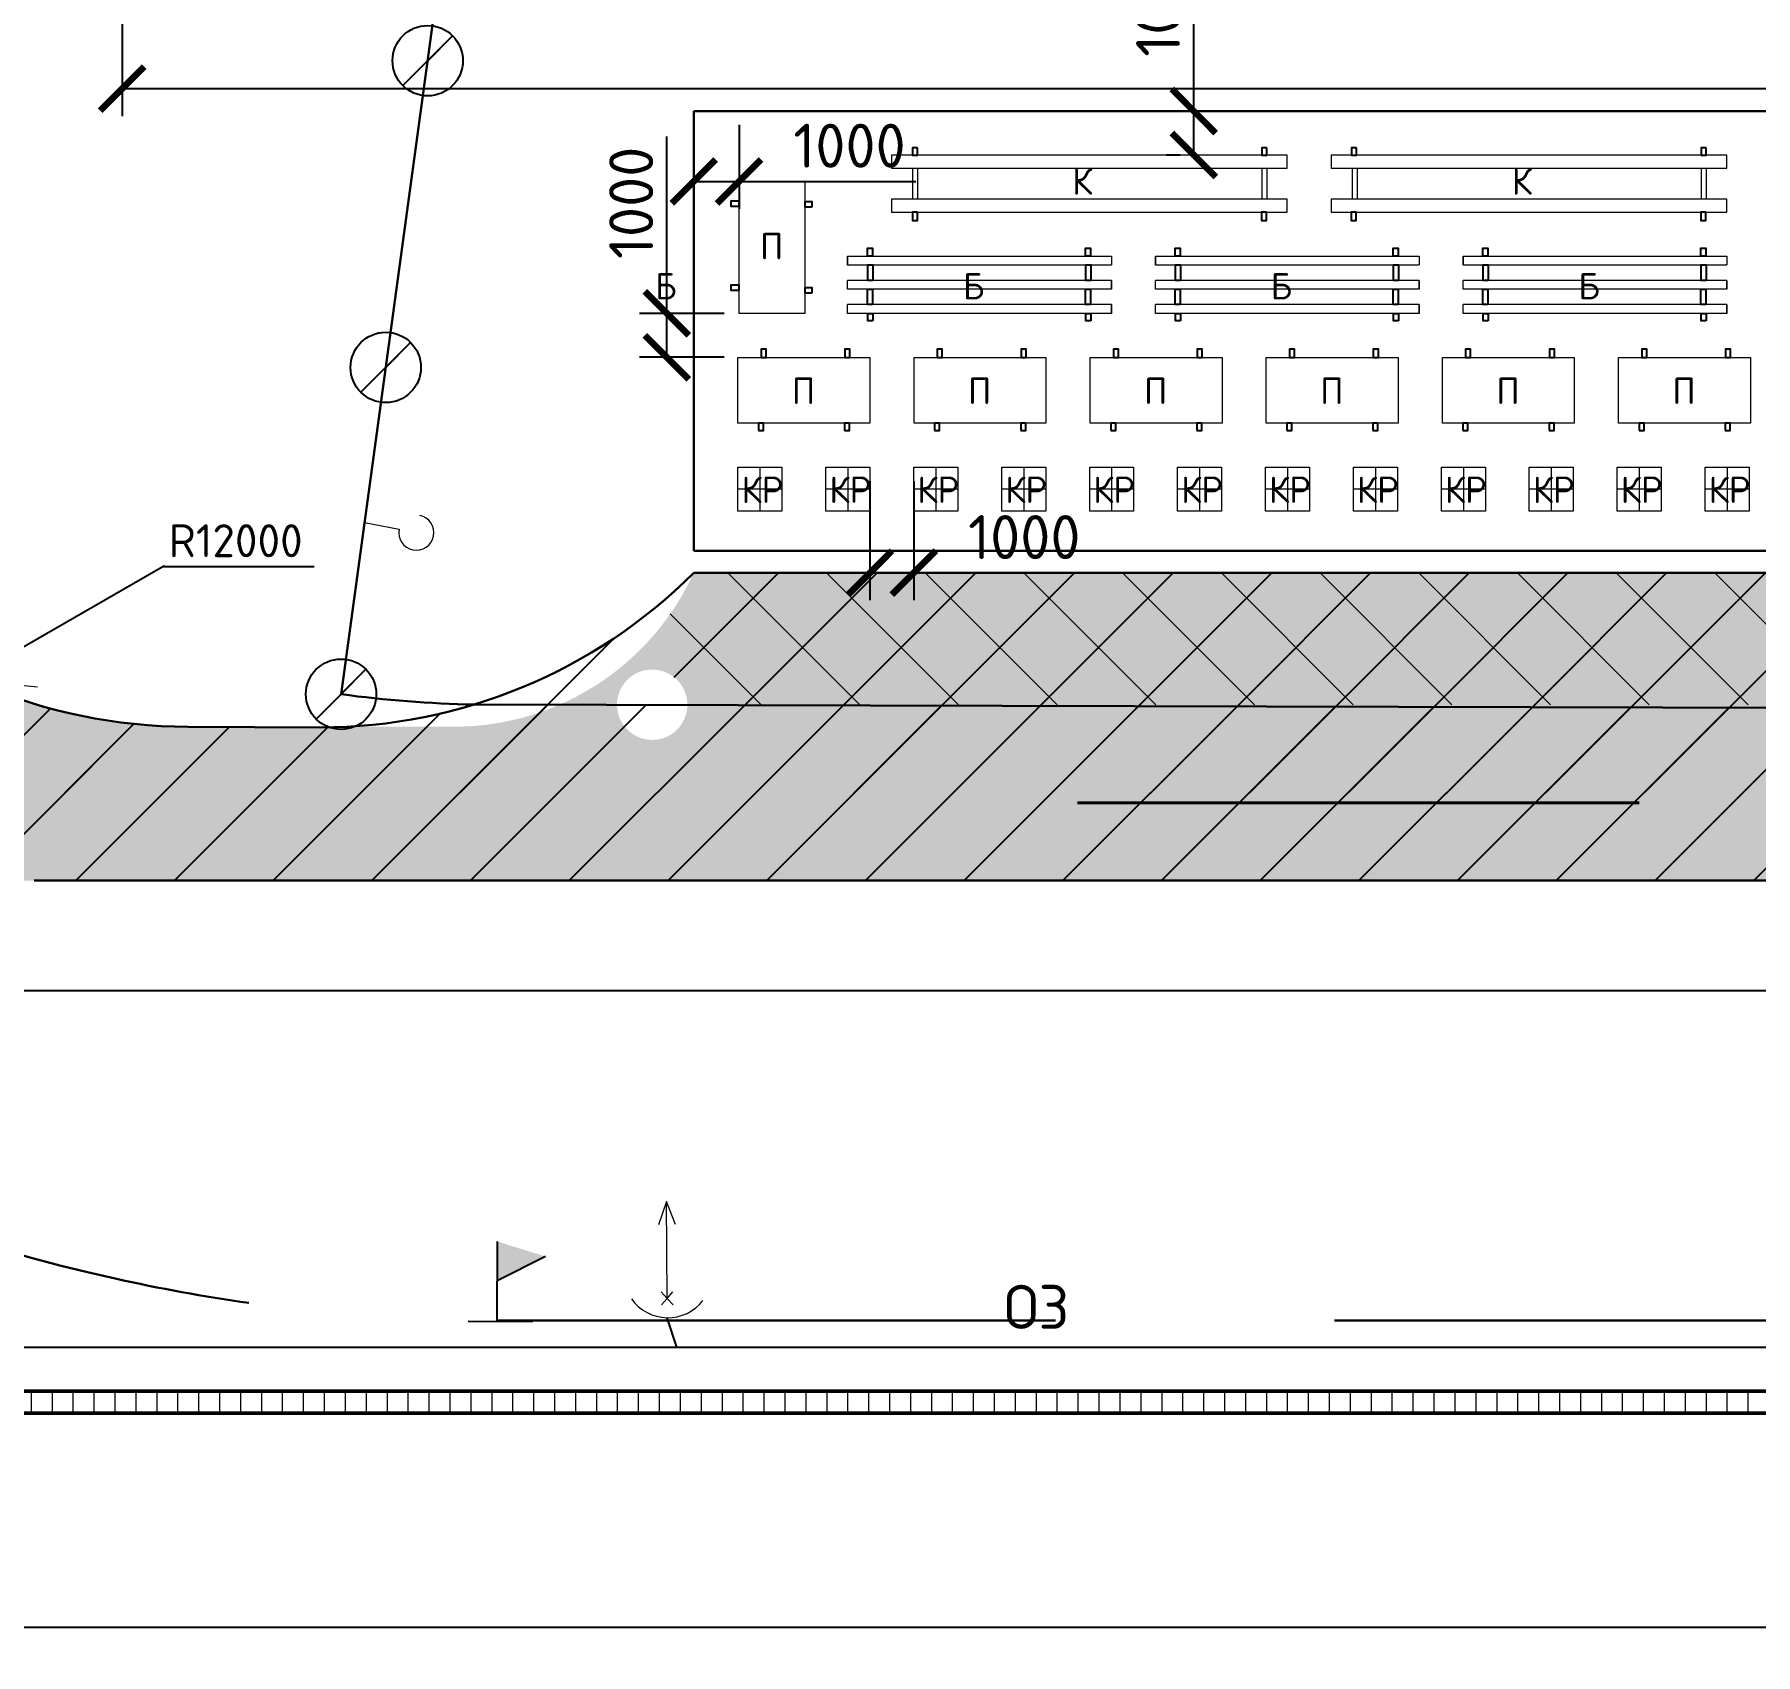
# Model space of a CAD drawing. Header units: millimetres. Extents: x -782 to 10910, y 3841 to 9763.
# Drawn here: x 2153.5 to 2231.8, y 8282.2 to 8355.9 of the extents above; entities that cross this region are included whole.
import ezdxf

# ---------------------------------------------------------------- set-up
doc = ezdxf.new("R2010")
doc.units = ezdxf.units.MM
doc.linetypes.add('штриховая2', pattern=[9.525, 6.35, -3.175])
for name, color, linetype, lineweight in [('!ОНенес!', 6, 'Continuous', 40), ('красный', 1, 'Continuous', 30), ('Тонкая 0.3', 140, 'Continuous', 25)]:
    doc.layers.add(name, color=color, linetype=linetype, lineweight=lineweight)
doc.layers.add('1', color=7, linetype='Continuous')
doc.styles.add('2.5', font='isocpeur.ttf', dxfattribs={"height": 2})
doc.styles.add('Isocpeur', font='isocpeur.ttf')
doc.dimstyles.new('М500 стройгенп', dxfattribs={"dimtxt": 2, "dimasz": 2, "dimexe": 1.25, "dimexo": 0.625, "dimtad": 1, "dimlfac": 500, "dimtxsty": '2.5', "dimblk": 'ARCHTICK', "dimcen": 2.5, "dimadec": 0, "dimazin": 0, "dimtfac": 1, "dimtmove": 0, "dimatfit": 3, "dimfxl": 1, "dimarcsym": 0})
pattern_1 = [(50, (2763.4176, 3860.6352), (4.5546167, -0.398477), [0.47625, -5.23875]), (355, (2763.4176, 3860.635), (-0.8810855, 4.776421), [0.381, -4.1910146]), (100.45144, (2763.797, 3860.602), (3.673531, 4.377944), [0.40475, -4.452256]), (46.1842, (2763.4176, 3861.905), (6.776976, -1.051058), [0.714375, -7.858125]), (96.63556, (2763.982, 3861.8176), (5.935103, 6.185653), [0.607126, -6.67839]), (351.18415, (2763.4176, 3861.905), (5.935103, 6.185653), [0.571499, -6.286493]), (21, (2764.0526, 3861.5877), (3.7903598, -2.55663), [0.47625, -5.23875]), (326, (2764.0526, 3861.5877), (1.5450507, 4.604699), [0.381, -4.191]), (71.45144, (2764.3684, 3861.3747), (5.3354105, 2.0480692), [0.40475, -4.4522484]), (37.5, (2763.4176, 3860.6352), (0.0772151, 2.11387597), [0, -4.1402, 0, -4.2545, 0, -4.206875]), (7.5, (2763.4176, 3860.6352), (1.6704916, 2.5045144), [0, -2.4257, 0, -4.04495, 0, -1.603375]), (327.5, (2762.0015, 3860.6352), (3.3897649, -0.1432186), [0, -1.5875, 0, -4.953, 0, -6.57225]), (317.5, (2761.3665, 3860.6352), (3.7032295, 0.6356623), [0, -2.06375, 0, -3.2893, 0, -4.66725])]
pattern_2 = [(45, (2763.4176, 3860.6352), (-2.245064, 2.245064), [])]

# ---------------------------------------------------------------- blocks, each defined once
blk = doc.blocks.new('_ArchTick')
at = {"color": 0, "linetype": 'ByBlock', "const_width": 0.15}
blk.add_lwpolyline([(-0.5, -0.5), (0.5, 0.5)], dxfattribs=at)
blk = doc.blocks.new('*D799')
at = {"color": 0, "lineweight": -2, "transparency": 16777216}
for p, q in [((2183.471, 8351.818), (2183.471, 8347.993)), ((2185.532, 8351.818), (2185.532, 8347.993)), ((2183.471, 8349.243), (2185.532, 8349.243)), ((2185.532, 8349.243), (2193.582, 8349.243))]:
    blk.add_line(p, q, dxfattribs=at)
at = {"layer": 'Defpoints', "color": 0, "lineweight": -3, "transparency": 16777216}
for p in [(2183.471, 8352.443), (2185.532, 8352.443), (2185.532, 8349.243)]:
    blk.add_point(p, dxfattribs=at)
at = {"color": 0, "lineweight": -2, "transparency": 16777216, "xscale": 2, "yscale": 2, "zscale": 2, "rotation": 180}
blk.add_blockref('_ArchTick', (2183.471, 8349.243), dxfattribs=at)
at = {"color": 0, "lineweight": -2, "transparency": 16777216, "xscale": 2, "yscale": 2, "zscale": 2}
blk.add_blockref('_ArchTick', (2185.532, 8349.243), dxfattribs=at)
at = {"color": 0, "lineweight": 20, "transparency": 16777216, "insert": (2190.557, 8350.868), "char_height": 2, "attachment_point": 5, "style": '2.5'}
blk.add_mtext('1000', dxfattribs=at)
blk = doc.blocks.new('*D800')
at = {"color": 0, "lineweight": -2, "transparency": 16777216}
for p, q in [((2182.25, 8343.243), (2182.25, 8351.293)), ((2184.859, 8343.243), (2181, 8343.243)), ((2182.25, 8341.243), (2182.25, 8343.243)), ((2184.859, 8341.243), (2181, 8341.243))]:
    blk.add_line(p, q, dxfattribs=at)
at = {"layer": 'Defpoints', "color": 0, "lineweight": -3, "transparency": 16777216}
for p in [(2182.25, 8343.243), (2185.484, 8343.243), (2185.484, 8341.243)]:
    blk.add_point(p, dxfattribs=at)
at = {"color": 0, "lineweight": -2, "transparency": 16777216, "xscale": 2, "yscale": 2, "zscale": 2}
for p, rotation in [((2182.25, 8343.243), 90), ((2182.25, 8341.243), 270)]:
    blk.add_blockref('_ArchTick', p, dxfattribs=dict(at, rotation=rotation))
at = {"color": 0, "lineweight": 20, "transparency": 16777216, "insert": (2180.625, 8348.268), "char_height": 2, "attachment_point": 5, "rotation": 90, "style": '2.5'}
blk.add_mtext('1000', dxfattribs=at)
blk = doc.blocks.new('*D801')
at = {"color": 0, "lineweight": -2, "transparency": 16777216}
for p, q in [((2191.484, 8335.618), (2191.484, 8330.193)), ((2193.484, 8335.618), (2193.484, 8330.193)), ((2191.484, 8331.443), (2193.484, 8331.443)), ((2193.484, 8331.443), (2201.534, 8331.443))]:
    blk.add_line(p, q, dxfattribs=at)
at = {"layer": 'Defpoints', "color": 0, "lineweight": -3, "transparency": 16777216}
for p in [(2191.484, 8336.243), (2193.484, 8336.243), (2193.484, 8331.443)]:
    blk.add_point(p, dxfattribs=at)
at = {"color": 0, "lineweight": -2, "transparency": 16777216, "xscale": 2, "yscale": 2, "zscale": 2, "rotation": 180}
blk.add_blockref('_ArchTick', (2191.484, 8331.443), dxfattribs=at)
at = {"color": 0, "lineweight": -2, "transparency": 16777216, "xscale": 2, "yscale": 2, "zscale": 2}
blk.add_blockref('_ArchTick', (2193.484, 8331.443), dxfattribs=at)
at = {"color": 0, "lineweight": 20, "transparency": 16777216, "insert": (2198.509, 8333.068), "char_height": 2, "attachment_point": 5, "style": '2.5'}
blk.add_mtext('1000', dxfattribs=at)
blk = doc.blocks.new('*D802')
at = {"color": 0, "lineweight": -2, "transparency": 16777216}
for p, q in [((2206.218, 8352.443), (2206.218, 8360.493)), ((2205.593, 8352.443), (2204.968, 8352.443)), ((2206.218, 8350.443), (2206.218, 8352.443)), ((2205.593, 8350.443), (2204.968, 8350.443))]:
    blk.add_line(p, q, dxfattribs=at)
at = {"layer": 'Defpoints', "color": 0, "lineweight": -3, "transparency": 16777216}
for p in [(2206.218, 8352.443), (2206.218, 8352.443), (2206.218, 8350.443)]:
    blk.add_point(p, dxfattribs=at)
at = {"color": 0, "lineweight": -2, "transparency": 16777216, "xscale": 2, "yscale": 2, "zscale": 2}
for p, rotation in [((2206.218, 8352.443), 90), ((2206.218, 8350.443), 270)]:
    blk.add_blockref('_ArchTick', p, dxfattribs=dict(at, rotation=rotation))
at = {"color": 0, "lineweight": 20, "transparency": 16777216, "insert": (2204.593, 8357.468), "char_height": 2, "attachment_point": 5, "rotation": 90, "style": '2.5'}
blk.add_mtext('1000', dxfattribs=at)
blk = doc.blocks.new('*D751')
at = {"color": 0, "lineweight": -2, "transparency": 16777216}
for p, q in [((2118.471, 8292.604), (2118.471, 8282.243)), ((2450.064, 8292.604), (2450.064, 8282.243)), ((2118.471, 8283.493), (2450.064, 8283.493))]:
    blk.add_line(p, q, dxfattribs=at)
at = {"layer": 'Defpoints', "color": 0, "lineweight": -3, "transparency": 16777216}
for p in [(2118.471, 8293.229), (2450.064, 8293.229), (2450.064, 8283.493)]:
    blk.add_point(p, dxfattribs=at)
at = {"color": 0, "lineweight": -2, "transparency": 16777216, "xscale": 2, "yscale": 2, "zscale": 2, "rotation": 180}
blk.add_blockref('_ArchTick', (2118.471, 8283.493), dxfattribs=at)
at = {"color": 0, "lineweight": -2, "transparency": 16777216, "xscale": 2, "yscale": 2, "zscale": 2}
blk.add_blockref('_ArchTick', (2450.064, 8283.493), dxfattribs=at)
at = {"color": 0, "lineweight": 20, "transparency": 16777216, "insert": (2282.075, 8285.118), "char_height": 2, "attachment_point": 5, "style": '2.5'}
blk.add_mtext('165000', dxfattribs=at)
blk = doc.blocks.new('*D757')
at = {"color": 0, "lineweight": -2, "transparency": 16777216}
for p, q in [((2157.471, 8369.318), (2157.471, 8352.208)), ((2391.471, 8369.318), (2391.471, 8352.208)), ((2391.471, 8353.458), (2157.471, 8353.458))]:
    blk.add_line(p, q, dxfattribs=at)
at = {"layer": 'Defpoints', "color": 0, "lineweight": -3, "transparency": 16777216}
for p in [(2157.471, 8369.943), (2391.471, 8369.943), (2157.471, 8353.458)]:
    blk.add_point(p, dxfattribs=at)
at = {"color": 0, "lineweight": -2, "transparency": 16777216, "xscale": 2, "yscale": 2, "zscale": 2, "rotation": 180}
blk.add_blockref('_ArchTick', (2157.471, 8353.458), dxfattribs=at)
at = {"color": 0, "lineweight": -2, "transparency": 16777216, "xscale": 2, "yscale": 2, "zscale": 2}
blk.add_blockref('_ArchTick', (2391.471, 8353.458), dxfattribs=at)
at = {"color": 0, "lineweight": 25, "transparency": 16777216, "insert": (2274.471, 8355.083), "char_height": 2, "attachment_point": 5, "style": '2.5'}
blk.add_mtext('117000', dxfattribs=at)

msp = doc.modelspace()

# ---------------------------------------------------------------- hatches: boundary and pattern name
at = {"layer": '!ОНенес!', "lineweight": 40}
h = msp.add_hatch(color=7, dxfattribs=at)
h.paths.add_polyline_path([(2206.662086, 8319.545765), (2206.662086, 8320.985646), (2200.932614, 8320.985646)])
h.paths.add_polyline_path([(2206.662086, 8320.985646), (2206.662086, 8322.425526), (2200.932614, 8320.985646)])
at = {"lineweight": 20}
h = msp.add_hatch(dxfattribs=at)
h.set_pattern_fill('ANSI31', color=256, scale=0.3, angle=45)
h.set_pattern_definition([(90, (-61.2235, 5234.4324), (-0.9525, 2e-16), [])])
h.paths.add_polyline_path([(2450.064089, 8567.171483), (2449.064089, 8567.171483), (2118.471452, 8567.171483), (2119.471452, 8566.171483), (2449.064089, 8566.171483)])
h.paths.add_polyline_path([(2449.064089, 8294.22853), (2119.471452, 8294.22853), (2118.471452, 8293.22853), (2450.064089, 8293.22853)])
at = {"lineweight": 25}
h = msp.add_hatch(dxfattribs=at)
h.set_pattern_fill('ANSI31', color=256)
h.set_pattern_definition(pattern_2)
h.paths.add_polyline_path([(2395.225894, 8324.442641), (2389.689209, 8324.442641), (2389.689209, 8317.442641), (2394.268934, 8317.442641)])
h.paths.add_polyline_path([(2367.578799, 8327.027965), (2367.89225, 8329.326446, -0.033531004), (2365.471452, 8331.442641), (2183.471452, 8331.442641, -0.033546474), (2181.049474, 8329.325546), (2181.363583, 8327.027894, -0.454591532), (2183.180298, 8325.442641), (2365.762606, 8325.442641, -0.454492205)])
h.paths.add_polyline_path([(2393.668887, 8545.688801), (2392.589411, 8545.7961, -0.097320235), (2384.41866, 8541.449212), (2154.673974, 8541.442676), (2153.578788, 8533.431577, -0.071737884), (2160.355396, 8534.442361), (2166.500889, 8534.472079, -0.164269753), (2181.049474, 8529.559736), (2181.363583, 8531.857389, -0.374956444), (2179.980303, 8533.442641, -1), (2183.180298, 8533.442641), (2365.762606, 8533.442641, -1), (2368.9626, 8533.442641, -0.381458001), (2367.5432, 8531.852869), (2367.861169, 8529.505667, -0.164703998), (2382.442014, 8534.442641), (2395.192371, 8534.442641)])
h.paths.add_polyline_path([(2159.720896, 8535.5702, -1), (2160.040895, 8535.5702, -1)], flags=16)
h.paths.add_polyline_path([(2367.5432, 8531.852869, -0.447745786), (2365.762606, 8533.442641), (2183.180298, 8533.442641, -0.454591532), (2181.363583, 8531.857389), (2181.049474, 8529.559736, -0.033546474), (2183.471452, 8527.442641), (2365.501372, 8527.443071, -0.032682346), (2367.861169, 8529.505667)])
h.paths.add_polyline_path([(2295.346246, 8532.845041), (2295.346246, 8539.445041), (2290.546246, 8539.445041), (2290.546246, 8532.845041)], flags=24)
h.paths.add_polyline_path([(2295.346246, 8525.496539), (2295.346246, 8532.096539), (2290.546246, 8532.096539), (2290.546246, 8525.496539)], flags=9)
h.paths.add_polyline_path([(2195.408605, 8525.767641), (2201.608605, 8525.767641), (2201.608605, 8530.567641), (2195.408605, 8530.567641)], flags=9)
h = msp.add_hatch(dxfattribs=at)
h.set_pattern_fill('AR-CONC', color=256, scale=0.025)
h.set_pattern_definition(pattern_1)
h.paths.add_polyline_path([(2154.673969, 8541.442641), (2153.471452, 8541.442641, 0.085693329), (2145.423928, 8540.0532), (2145.430045, 8529.144408, -0.096812565), (2153.578788, 8533.431577)])
h.paths.add_polyline_path([(2145.430045, 8529.144408), (2145.423928, 8540.0532, 0.317259017), (2129.471452, 8517.442641), (2129.471452, 8341.442641, 0.414213562), (2153.471452, 8317.442641), (2154.673969, 8317.442641), (2153.717009, 8324.442641), (2153.578788, 8325.453705, -0.331250642), (2136.471452, 8348.442641), (2136.471452, 8510.442641, -0.170440016), (2141.738552, 8525.445257, -0.232505761), (2141.271454, 8526.395442, -0.671055341), (2143.326693, 8527.237201, -0.029601779)])
h.paths.add_polyline_path([(2142.729661, 8527.304491), (2148.129661, 8527.304491), (2148.129661, 8532.104491), (2142.729661, 8532.104491)], flags=25)
h.paths.add_polyline_path([(2129.902842, 8409.508791), (2136.502842, 8409.508791), (2136.502842, 8414.308791), (2129.902842, 8414.308791)], flags=24)
h.paths.add_polyline_path([(2131.396452, 8340.341351), (2137.996452, 8340.341351), (2137.996452, 8345.141351), (2131.396452, 8345.141351)], flags=24)
h.paths.add_polyline_path([(2129.28449, 8461.47917), (2132.974484, 8461.47917), (2132.974484, 8465.799163), (2129.28449, 8465.799163)], flags=9)
at = {"lineweight": 20}
h = msp.add_hatch(dxfattribs=at)
h.set_pattern_fill('AR-CONC', color=256, scale=0.025)
h.set_pattern_definition(pattern_1)
h.paths.add_polyline_path([(2447.064089, 8324.442641), (2395.225894, 8324.442641), (2394.268934, 8317.442641), (2447.064089, 8317.442641)])
edge = h.paths.add_edge_path()
edge.add_line((2395.225894, 8324.442641), (2376.380411, 8324.442641))
edge.add_arc((2376.380411, 8336.443027), 12.000386, 223.86662461, 270, ccw=False)
edge.add_line((2367.728674, 8328.126976), (2367.578799, 8327.027965))
edge.add_arc((2367.362603, 8325.442641), 1.599997, 0, 82.23429528, ccw=False)
edge.add_arc((2367.362603, 8325.442641), 1.599997, -180, 0, ccw=False)
edge.add_line((2365.762606, 8325.442641), (2183.180298, 8325.442641))
edge.add_arc((2181.5803, 8325.442641), 1.599997, -180, 0, ccw=False)
edge.add_arc((2181.5803, 8325.442641), 1.599997, 97.78457087, 180, ccw=False)
edge.add_line((2181.363583, 8327.027894), (2181.213441, 8328.126156))
edge.add_arc((2172.562492, 8336.443027), 12.000386, 270, 316.12794469, ccw=False)
edge.add_line((2172.562492, 8324.442641), (2153.717009, 8324.442641))
edge.add_line((2153.717009, 8324.442641), (2154.673969, 8317.442641))
edge.add_line((2154.673969, 8317.442641), (2394.268934, 8317.442641))
edge.add_line((2394.268934, 8317.442641), (2395.225894, 8324.442641))
edge = h.paths.add_edge_path()
edge.add_arc((2376.380411, 8336.443027), 12.000386, 204.62550124, 223.86662461, ccw=False)
edge.add_line((2365.471452, 8331.442641), (2272.723702, 8331.442641))
edge.add_arc((2271.58981, 8331.83543), 1.199998, 199.10645728, 340.89354272, ccw=False)
edge.add_line((2270.455917, 8331.442641), (2183.471452, 8331.442641))
edge.add_arc((2172.562492, 8336.443027), 12.000386, 316.12794469, 335.37449876, ccw=False)
edge.add_line((2181.213441, 8328.126156), (2181.363583, 8327.027894))
edge.add_arc((2181.5803, 8325.442641), 1.599997, 0, 97.78457087, ccw=False)
edge.add_line((2183.180298, 8325.442641), (2365.762606, 8325.442641))
edge.add_arc((2367.362603, 8325.442641), 1.599997, 82.23429528, 180, ccw=False)
edge.add_line((2367.578799, 8327.027965), (2367.728674, 8328.126976))
edge = h.paths.add_edge_path()
edge.add_line((2394.244102, 8541.442641), (2154.673969, 8541.442641))
edge.add_line((2154.673969, 8541.442641), (2153.717009, 8534.442641))
edge.add_line((2153.717009, 8534.442641), (2172.562492, 8534.442641))
edge.add_arc((2172.562492, 8522.442255), 12.000386, 43.87205531, 90, ccw=False)
edge.add_line((2181.213441, 8530.759127), (2181.363583, 8531.857389))
edge.add_arc((2181.5803, 8533.442641), 1.599997, 180, 262.21542913, ccw=False)
edge.add_arc((2181.5803, 8533.442641), 1.599997, 0, 180, ccw=False)
edge.add_line((2183.180298, 8533.442641), (2365.762606, 8533.442641))
edge.add_arc((2367.362603, 8533.442641), 1.599997, 0, 180, ccw=False)
edge.add_arc((2367.362603, 8533.442641), 1.599997, -83.51900907, 0, ccw=False)
edge.add_line((2367.5432, 8531.852869), (2367.861169, 8529.505667))
edge.add_arc((2427.302929, 8436.751859), 110.1662, 117.53133097, 122.65399107, ccw=False)
edge.add_line((2376.380411, 8534.442641), (2395.192371, 8534.442641))
edge.add_line((2395.192371, 8534.442641), (2394.244102, 8541.442641))
edge = h.paths.add_edge_path()
edge.add_line((2154.673969, 8541.442641), (2145.423074, 8541.442641))
edge.add_line((2145.423074, 8541.442641), (2145.427188, 8534.050072))
edge.add_arc((2148.471452, 8522.442641), 12, 90, 104.69589657, ccw=False)
edge.add_line((2148.471452, 8534.442641), (2153.717009, 8534.442641))
edge.add_line((2153.717009, 8534.442641), (2154.673969, 8541.442641))
edge = h.paths.add_edge_path()
edge.add_line((2367.861169, 8529.505667), (2367.5432, 8531.852869))
edge.add_arc((2367.362603, 8533.442641), 1.599997, 180, 276.48099093, ccw=False)
edge.add_line((2365.762606, 8533.442641), (2183.180298, 8533.442641))
edge.add_arc((2181.5803, 8533.442641), 1.599997, -97.78457087, 0, ccw=False)
edge.add_line((2181.363583, 8531.857389), (2181.213441, 8530.759127))
edge.add_arc((2172.562492, 8522.442255), 12.000386, 24.62550124, 43.87205531, ccw=False)
edge.add_line((2183.471452, 8527.442641), (2268.081321, 8527.442641))
edge.add_arc((2268.667298, 8526.395442), 1.199998, 60.7700888, 119.2299112, ccw=False)
edge.add_line((2269.253276, 8527.442641), (2365.471452, 8527.442641))
edge.add_arc((2367.611719, 8527.379035), 2.141212, 83.30987815, 178.29773268, ccw=False)
h.paths.add_polyline_path([(2269.419992, 8526.727406), (2272.659986, 8526.727406), (2272.659986, 8527.442641), (2269.419992, 8527.442641)])
h.paths.add_polyline_path([(2395.192371, 8534.442641), (2447.064089, 8534.442641), (2447.064089, 8541.442641), (2394.244102, 8541.442641)])
edge = h.paths.add_edge_path()
edge.add_arc((2153.471452, 8517.442641), 24, 109.59180627, 180)
edge.add_line((2129.471452, 8517.442641), (2129.471452, 8341.442641))
edge.add_arc((2153.471452, 8341.442641), 24, 180, 270)
edge.add_line((2153.471452, 8317.442641), (2154.673969, 8317.442641))
edge.add_line((2154.673969, 8317.442641), (2153.717009, 8324.442641))
edge.add_line((2153.717009, 8324.442641), (2148.471452, 8324.442641))
edge.add_arc((2125.500889, 8313.472079), 25.455844, 25.52877937, 64.47122063)
edge.add_line((2136.471452, 8336.442641), (2136.471452, 8522.442641))
edge.add_arc((2148.471452, 8522.442641), 12, 104.69589657, 180, ccw=False)
edge.add_line((2145.427188, 8534.050072), (2145.423847, 8540.053171))
at = {"lineweight": 25}
h = msp.add_hatch(dxfattribs=at)
h.set_pattern_fill('AR-CONC', color=256, scale=0.025)
h.set_pattern_definition(pattern_1)
h.paths.add_polyline_path([(2179.980303, 8325.442641, -0.374956444), (2181.363583, 8327.027894), (2181.213441, 8328.126156, -0.204033738), (2172.562492, 8324.442641), (2160.471452, 8324.442641, -0.072953131), (2153.578788, 8325.453705), (2154.673969, 8317.442641), (2388.189209, 8317.442641), (2388.189209, 8324.442641), (2376.380411, 8324.442641, -0.077886135), (2372.709113, 8325.018018), (2368.957578, 8325.315967, -0.96113778), (2365.762606, 8325.442641), (2183.180298, 8325.442641, -1)])
h.paths.add_polyline_path([(2129.902842, 8409.508791), (2136.502842, 8409.508791), (2136.502842, 8414.308791), (2129.902842, 8414.308791)], flags=24)
h.paths.add_polyline_path([(2131.396452, 8340.341351), (2137.996452, 8340.341351), (2137.996452, 8345.141351), (2131.396452, 8345.141351)], flags=24)
h.paths.add_polyline_path([(2129.28449, 8461.47917), (2132.974484, 8461.47917), (2132.974484, 8465.799163), (2129.28449, 8465.799163)], flags=9)
h.paths.add_polyline_path([(2295.346246, 8318.540241), (2295.346246, 8325.140241), (2290.546246, 8325.140241), (2290.546246, 8318.540241)], flags=24)
edge = h.paths.add_edge_path()
edge.add_arc((2153.471452, 8517.442641), 24, 109.59160183, 180)
edge.add_line((2129.471452, 8517.442641), (2129.471452, 8341.442641))
edge.add_arc((2153.471452, 8341.442641), 24, 180, 270)
edge.add_line((2153.471452, 8317.442641), (2154.673969, 8317.442641))
edge.add_line((2154.673969, 8317.442641), (2153.717009, 8324.442641))
edge.add_line((2153.717009, 8324.442641), (2153.578788, 8325.453705))
edge.add_arc((2160.471452, 8348.442641), 24, 180, 253.30994122, ccw=False)
edge.add_line((2136.471452, 8348.442641), (2136.471452, 8522.442641))
edge.add_arc((2148.471452, 8522.442641), 12, 104.69537151, 180, ccw=False)
edge.add_line((2145.427294, 8534.0501), (2145.423928, 8540.0532))
at = {"lineweight": 20}
h = msp.add_hatch(dxfattribs=at)
h.set_pattern_fill('ANSI31', color=256, angle=90)
h.set_pattern_definition([(135, (-61.2235, 5234.4324), (-2.245064, -2.245064), [])])
h.paths.add_polyline_path([(2183.471452, 8331.442641, -0.084176912), (2181.213441, 8328.126156), (2181.363583, 8327.027894, -0.454591532), (2183.180298, 8325.442641), (2365.762606, 8325.442641, -0.454492205), (2367.578799, 8327.027965), (2367.728674, 8328.126976, -0.084153049), (2365.471452, 8331.442641), (2272.723702, 8331.442641, -0.71189231), (2270.455917, 8331.442641)])
h.paths.add_polyline_path([(2183.180298, 8533.442641, -0.454591532), (2181.363583, 8531.857389), (2181.213441, 8530.759127, -0.084176912), (2183.471452, 8527.442641), (2268.081321, 8527.442641, -0.260759243), (2269.253276, 8527.442641), (2365.471452, 8527.442641, -0.083164554), (2367.696088, 8530.724272), (2367.5432, 8531.852869, -0.447745786), (2365.762606, 8533.442641)])
h.paths.add_polyline_path([(2269.422375, 8526.787795), (2274.822375, 8526.787795), (2274.822375, 8531.587795), (2269.422375, 8531.587795)], flags=9)
h.paths.add_polyline_path([(2403.127026, 8526.141709), (2408.127026, 8526.141709), (2408.127026, 8530.941709), (2403.127026, 8530.941709)], flags=9)
at = {"lineweight": 25}
h = msp.add_hatch(dxfattribs=at)
h.set_pattern_fill('ANSI31', color=256)
h.set_pattern_definition(pattern_2)
h.paths.add_polyline_path([(2160.471452, 8324.442641, -0.231549939), (2141.521008, 8333.715772), (2139.873746, 8321.666333, 0.151733284), (2153.471452, 8317.442641), (2388.189209, 8317.442641), (2388.189209, 8324.442641), (2381.253687, 8324.442641, -0.151593096), (2367.89225, 8329.326446), (2367.578799, 8327.027965, -0.375050339), (2368.9626, 8325.442641, -0.864868894), (2365.829114, 8324.98613), (2173.485353, 8325.451992, -0.057301705), (2168.091778, 8324.46599, -0.195696875), (2166.88654, 8324.416303, -0.004017398), (2166.500889, 8324.413204)])
h.paths.add_polyline_path([(2295.346246, 8318.540241), (2295.346246, 8325.140241), (2290.546246, 8325.140241), (2290.546246, 8318.540241)], flags=24)
h = msp.add_hatch(dxfattribs=at)
h.set_pattern_fill('ANSI31', color=256)
h.set_pattern_definition(pattern_2)
h.paths.add_polyline_path([(2388.189209, 8324.442641), (2381.253687, 8324.442641, -0.151593096), (2367.89225, 8329.326446), (2367.578799, 8327.027965, -0.375050339), (2368.9626, 8325.442641, -1), (2365.762606, 8325.442641), (2183.180298, 8325.442641, -1), (2179.980303, 8325.442641, -0.374956444), (2181.363583, 8327.027894), (2181.049474, 8329.325546, -0.164269753), (2166.500889, 8324.413204), (2160.471452, 8324.442641, -0.072953131), (2153.578788, 8325.453705), (2154.673969, 8317.442641), (2388.189209, 8317.442641)])
at = {"layer": 'Тонкая 0.3', "ltscale": 5}
msp.add_hatch(color=7, dxfattribs=at).paths.add_polyline_path([(2174.549302, 8301.025016), (2174.535574, 8299.233828), (2176.722723, 8300.347061)])

# ---------------------------------------------------------------- linework, layer by layer
at = {"layer": '!ОНенес!', "color": 7, "lineweight": 40}
msp.add_line((2226.482984, 8320.985646), (2200.932614, 8320.985646), dxfattribs=at)
at = {"lineweight": 30}
for p, q in [((2174.471452, 8377.442641), (2167.428116, 8325.921855)), ((2183.471452, 8352.442641), (2365.471452, 8352.442641)), ((2183.471452, 8342.442641), (2183.471452, 8352.442641)), ((2183.471452, 8332.442641), (2183.471452, 8342.442641)), ((2365.471452, 8332.442641), (2183.471452, 8332.442641)), ((2365.471452, 8331.442641), (2183.471452, 8331.442641)), ((2173.485353, 8325.451992), (2367.365787, 8324.982409)), ((2166.500889, 8324.413204), (2160.471452, 8324.442641)), ((2153.471452, 8317.442641), (2458.919278, 8317.442641))]:
    msp.add_line(p, q, dxfattribs=at)
at = {"lineweight": 25}
for p, q in [((2172.498353, 8355.865365), (2170.235615, 8353.602628)), ((2171.366984, 8354.733996), (2172.498353, 8355.865365)), ((2170.591217, 8341.914999), (2168.328479, 8339.652261)), ((2169.459848, 8340.78363), (2170.591217, 8341.914999)), ((2159.396164, 8331.757644), (2150.505262, 8326.651647)), ((2159.370185, 8331.731665), (2166.202063, 8331.731665)), ((2168.559484, 8327.053224), (2166.296747, 8324.790486)), ((2167.428116, 8325.921855), (2168.559484, 8327.053224))]:
    msp.add_line(p, q, dxfattribs=at)
at = {"lineweight": 20}
for p, q in [((2210.471452, 8350.442641), (2192.471452, 8350.442641)), ((2192.471452, 8350.442641), (2192.471452, 8349.842641)), ((2210.471452, 8349.842641), (2210.471452, 8350.442641)), ((2230.471452, 8350.442641), (2212.471452, 8350.442641)), ((2212.471452, 8350.442641), (2212.471452, 8349.842641)), ((2230.471452, 8349.842641), (2230.471452, 8350.442641)), ((2192.471452, 8349.842641), (2210.471452, 8349.842641)), ((2193.430292, 8349.842641), (2193.430292, 8348.442641)), ((2193.658129, 8349.842641), (2193.658129, 8348.442641)), ((2209.309753, 8349.842641), (2209.309753, 8348.442641)), ((2209.537591, 8349.842641), (2209.537591, 8348.442641)), ((2212.471452, 8349.842641), (2230.471452, 8349.842641)), ((2213.430292, 8349.842641), (2213.430292, 8348.442641)), ((2213.658129, 8349.842641), (2213.658129, 8348.442641)), ((2229.309753, 8349.842641), (2229.309753, 8348.442641)), ((2229.537591, 8349.842641), (2229.537591, 8348.442641)), ((2185.53189, 8343.242641), (2185.53189, 8349.242641)), ((2185.53189, 8349.242641), (2188.53189, 8349.242641)), ((2188.53189, 8349.242641), (2188.53189, 8343.242641)), ((2210.471452, 8348.442641), (2192.471452, 8348.442641)), ((2192.471452, 8348.442641), (2192.471452, 8347.842641)), ((2192.471452, 8347.842641), (2210.471452, 8347.842641)), ((2210.471452, 8347.842641), (2210.471452, 8348.442641)), ((2230.471452, 8348.442641), (2212.471452, 8348.442641)), ((2212.471452, 8348.442641), (2212.471452, 8347.842641)), ((2212.471452, 8347.842641), (2230.471452, 8347.842641)), ((2230.471452, 8347.842641), (2230.471452, 8348.442641)), ((2190.471452, 8345.842641), (2202.471452, 8345.842641)), ((2190.471452, 8345.428282), (2190.471452, 8345.842641)), ((2190.471452, 8345.842641), (2190.471452, 8345.442641)), ((2190.471452, 8345.442641), (2202.471452, 8345.442641)), ((2202.471452, 8345.842641), (2202.471452, 8345.442641)), ((2204.471452, 8345.842641), (2216.471452, 8345.842641)), ((2204.471452, 8345.428282), (2204.471452, 8345.842641)), ((2204.471452, 8345.842641), (2204.471452, 8345.442641)), ((2204.471452, 8345.442641), (2216.471452, 8345.442641)), ((2216.471452, 8345.842641), (2216.471452, 8345.442641)), ((2218.471452, 8345.842641), (2230.471452, 8345.842641)), ((2218.471452, 8345.428282), (2218.471452, 8345.842641)), ((2218.471452, 8345.842641), (2218.471452, 8345.442641)), ((2218.471452, 8345.442641), (2230.471452, 8345.442641)), ((2230.471452, 8345.842641), (2230.471452, 8345.442641)), ((2190.471452, 8344.342641), (2190.471452, 8344.742641)), ((2202.471452, 8344.742641), (2190.471452, 8344.742641)), ((2202.471452, 8344.742641), (2202.471452, 8344.342641)), ((2202.471452, 8344.342641), (2202.471452, 8344.742641)), ((2204.471452, 8344.342641), (2204.471452, 8344.742641)), ((2216.471452, 8344.742641), (2204.471452, 8344.742641)), ((2216.471452, 8344.742641), (2216.471452, 8344.342641)), ((2216.471452, 8344.342641), (2216.471452, 8344.742641)), ((2218.471452, 8344.342641), (2218.471452, 8344.742641)), ((2230.471452, 8344.742641), (2218.471452, 8344.742641)), ((2230.471452, 8344.742641), (2230.471452, 8344.342641)), ((2230.471452, 8344.342641), (2230.471452, 8344.742641)), ((2202.471452, 8344.342641), (2190.471452, 8344.342641)), ((2216.471452, 8344.342641), (2204.471452, 8344.342641)), ((2230.471452, 8344.342641), (2218.471452, 8344.342641)), ((2188.53189, 8343.242641), (2185.53189, 8343.242641)), ((2190.471452, 8343.242641), (2190.471452, 8343.642641)), ((2202.471452, 8343.642641), (2190.471452, 8343.642641)), ((2202.471452, 8343.242641), (2190.471452, 8343.242641)), ((2202.471452, 8343.642641), (2202.471452, 8343.242641)), ((2202.471452, 8343.242641), (2202.471452, 8343.642641)), ((2204.471452, 8343.242641), (2204.471452, 8343.642641)), ((2216.471452, 8343.642641), (2204.471452, 8343.642641)), ((2216.471452, 8343.242641), (2204.471452, 8343.242641)), ((2216.471452, 8343.642641), (2216.471452, 8343.242641)), ((2216.471452, 8343.242641), (2216.471452, 8343.642641)), ((2218.471452, 8343.242641), (2218.471452, 8343.642641)), ((2230.471452, 8343.642641), (2218.471452, 8343.642641)), ((2230.471452, 8343.242641), (2218.471452, 8343.242641)), ((2230.471452, 8343.642641), (2230.471452, 8343.242641)), ((2230.471452, 8343.242641), (2230.471452, 8343.642641)), ((2185.483612, 8338.242641), (2185.483612, 8341.242641)), ((2185.483612, 8341.242641), (2191.483612, 8341.242641)), ((2191.483612, 8341.242641), (2191.483612, 8338.242641)), ((2193.495773, 8338.242641), (2193.495773, 8341.242641)), ((2193.495773, 8341.242641), (2199.495773, 8341.242641)), ((2199.495773, 8341.242641), (2199.495773, 8338.242641)), ((2201.507933, 8338.242641), (2201.507933, 8341.242641)), ((2201.507933, 8341.242641), (2207.507933, 8341.242641)), ((2207.507933, 8341.242641), (2207.507933, 8338.242641)), ((2209.520094, 8338.242641), (2209.520094, 8341.242641)), ((2209.520094, 8341.242641), (2215.520094, 8341.242641)), ((2215.520094, 8341.242641), (2215.520094, 8338.242641)), ((2217.532255, 8338.242641), (2217.532255, 8341.242641)), ((2217.532255, 8341.242641), (2223.532255, 8341.242641)), ((2223.532255, 8341.242641), (2223.532255, 8338.242641)), ((2225.544415, 8338.242641), (2225.544415, 8341.242641)), ((2225.544415, 8341.242641), (2231.544415, 8341.242641)), ((2231.544415, 8341.242641), (2231.544415, 8338.242641)), ((2191.483612, 8338.242641), (2185.483612, 8338.242641)), ((2199.495773, 8338.242641), (2193.495773, 8338.242641)), ((2207.507933, 8338.242641), (2201.507933, 8338.242641)), ((2215.520094, 8338.242641), (2209.520094, 8338.242641)), ((2223.532255, 8338.242641), (2217.532255, 8338.242641)), ((2231.544415, 8338.242641), (2225.544415, 8338.242641))]:
    msp.add_line(p, q, dxfattribs=at)
at = {"lineweight": 13}
for p, q in [((2185.483612, 8334.242645), (2185.483612, 8336.242641)), ((2185.483612, 8336.242641), (2187.483609, 8336.242641)), ((2186.48361, 8336.242641), (2186.48361, 8334.242645)), ((2187.483609, 8336.242641), (2187.483609, 8334.242645)), ((2189.483609, 8334.242645), (2189.483609, 8336.242641)), ((2189.483609, 8336.242641), (2191.483605, 8336.242641)), ((2190.483607, 8336.242641), (2190.483607, 8334.242645)), ((2191.483605, 8336.242641), (2191.483605, 8334.242645)), ((2193.483605, 8334.242645), (2193.483605, 8336.242641)), ((2193.483605, 8336.242641), (2195.483602, 8336.242641)), ((2194.483604, 8336.242641), (2194.483604, 8334.242645)), ((2195.483602, 8336.242641), (2195.483602, 8334.242645)), ((2197.483602, 8334.242645), (2197.483602, 8336.242641)), ((2197.483602, 8336.242641), (2199.483599, 8336.242641)), ((2198.4836, 8336.242641), (2198.4836, 8334.242645)), ((2199.483599, 8336.242641), (2199.483599, 8334.242645)), ((2201.483599, 8334.242645), (2201.483599, 8336.242641)), ((2201.483599, 8336.242641), (2203.483595, 8336.242641)), ((2202.483597, 8336.242641), (2202.483597, 8334.242645)), ((2203.483595, 8336.242641), (2203.483595, 8334.242645)), ((2205.483595, 8334.242645), (2205.483595, 8336.242641)), ((2205.483595, 8336.242641), (2207.483592, 8336.242641)), ((2206.483594, 8336.242641), (2206.483594, 8334.242645)), ((2207.483592, 8336.242641), (2207.483592, 8334.242645)), ((2209.483592, 8334.242645), (2209.483592, 8336.242641)), ((2209.483592, 8336.242641), (2211.483589, 8336.242641)), ((2210.48359, 8336.242641), (2210.48359, 8334.242645)), ((2211.483589, 8336.242641), (2211.483589, 8334.242645)), ((2213.483589, 8334.242645), (2213.483589, 8336.242641)), ((2213.483589, 8336.242641), (2215.483585, 8336.242641)), ((2214.483587, 8336.242641), (2214.483587, 8334.242645)), ((2215.483585, 8336.242641), (2215.483585, 8334.242645)), ((2217.483585, 8334.242645), (2217.483585, 8336.242641)), ((2217.483585, 8336.242641), (2219.483582, 8336.242641)), ((2218.483584, 8336.242641), (2218.483584, 8334.242645)), ((2219.483582, 8336.242641), (2219.483582, 8334.242645)), ((2221.483582, 8334.242645), (2221.483582, 8336.242641)), ((2221.483582, 8336.242641), (2223.483579, 8336.242641)), ((2222.48358, 8336.242641), (2222.48358, 8334.242645)), ((2223.483579, 8336.242641), (2223.483579, 8334.242645)), ((2225.483579, 8334.242645), (2225.483579, 8336.242641)), ((2225.483579, 8336.242641), (2227.483575, 8336.242641)), ((2226.483577, 8336.242641), (2226.483577, 8334.242645)), ((2227.483575, 8336.242641), (2227.483575, 8334.242645)), ((2229.483575, 8334.242645), (2229.483575, 8336.242641)), ((2229.483575, 8336.242641), (2231.483572, 8336.242641)), ((2230.483574, 8336.242641), (2230.483574, 8334.242645)), ((2231.483572, 8336.242641), (2231.483572, 8334.242645)), ((2187.483609, 8335.242643), (2185.483612, 8335.242643)), ((2191.483605, 8335.242643), (2189.483609, 8335.242643)), ((2195.483602, 8335.242643), (2193.483605, 8335.242643)), ((2199.483599, 8335.242643), (2197.483602, 8335.242643)), ((2203.483595, 8335.242643), (2201.483599, 8335.242643)), ((2207.483592, 8335.242643), (2205.483595, 8335.242643)), ((2211.483589, 8335.242643), (2209.483592, 8335.242643)), ((2215.483585, 8335.242643), (2213.483589, 8335.242643)), ((2219.483582, 8335.242643), (2217.483585, 8335.242643)), ((2223.483579, 8335.242643), (2221.483582, 8335.242643)), ((2227.483575, 8335.242643), (2225.483579, 8335.242643)), ((2231.483572, 8335.242643), (2229.483575, 8335.242643)), ((2168.496504, 8333.73693), (2170.066104, 8333.426531)), ((2187.483609, 8334.242645), (2185.483612, 8334.242645)), ((2191.483605, 8334.242645), (2189.483609, 8334.242645)), ((2195.483602, 8334.242645), (2193.483605, 8334.242645)), ((2199.483599, 8334.242645), (2197.483602, 8334.242645)), ((2203.483595, 8334.242645), (2201.483599, 8334.242645)), ((2207.483592, 8334.242645), (2205.483595, 8334.242645)), ((2211.483589, 8334.242645), (2209.483592, 8334.242645)), ((2215.483585, 8334.242645), (2213.483589, 8334.242645)), ((2219.483582, 8334.242645), (2217.483585, 8334.242645)), ((2223.483579, 8334.242645), (2221.483582, 8334.242645)), ((2227.483575, 8334.242645), (2225.483579, 8334.242645)), ((2231.483572, 8334.242645), (2229.483575, 8334.242645))]:
    msp.add_line(p, q, dxfattribs=at)
at = {"lineweight": 18}
msp.add_line((2150.330729, 8326.578265), (2153.619409, 8326.254944), dxfattribs=at)
at = {"color": 5, "lineweight": 25}
msp.add_line((2124.471452, 8312.442641), (2322.833196, 8312.442641), dxfattribs=at)
at = {"linetype": 'штриховая2', "lineweight": 30, "ltscale": 4}
msp.add_line((2174.521846, 8297.442641), (2374.471452, 8297.442641), dxfattribs=at)
at = {"color": 1, "lineweight": 25}
for p, q in [((2182.250615, 8297.563231), (2182.693557, 8296.228527)), ((2149.024506, 8296.228527), (2400.163232, 8296.228527))]:
    msp.add_line(p, q, dxfattribs=at)
at = {"color": 240, "lineweight": 20, "true_color": 0xed1f24}
msp.add_line((2149.024506, 8296.228527), (2181.484292, 8296.228527), dxfattribs=at)
at = {"lineweight": 50}
msp.add_line((2450.064089, 8293.22853), (2118.471452, 8293.22853), dxfattribs=at)
msp.add_lwpolyline([(2449.064089, 8317.442641), (2449.064089, 8294.22853), (2119.471452, 8294.22853), (2119.471452, 8566.171483), (2449.064089, 8566.171483), (2449.064089, 8541.442641)], dxfattribs=at)
at = {"linetype": 'Continuous'}
for points in [[(2193.658129, 8350.775651), (2193.430292, 8350.775651), (2193.430292, 8350.442641), (2193.658129, 8350.442641)], [(2209.537591, 8350.775651), (2209.309753, 8350.775651), (2209.309753, 8350.442641), (2209.537591, 8350.442641)], [(2213.619624, 8350.775651), (2213.391787, 8350.775651), (2213.391787, 8350.442641), (2213.619624, 8350.442641)], [(2229.537591, 8350.775651), (2229.309753, 8350.775651), (2229.309753, 8350.442641), (2229.537591, 8350.442641)], [(2185.53189, 8348.110727), (2185.53189, 8348.338564), (2185.162409, 8348.338564), (2185.162409, 8348.110727)], [(2188.8649, 8348.094469), (2188.8649, 8348.322306), (2188.53189, 8348.322306), (2188.53189, 8348.094469)], [(2193.658129, 8347.842641), (2193.430292, 8347.842641), (2193.430292, 8347.47316), (2193.658129, 8347.47316)], [(2209.521333, 8347.842641), (2209.293495, 8347.842641), (2209.293495, 8347.47316), (2209.521333, 8347.47316)], [(2213.603366, 8347.842641), (2213.375529, 8347.842641), (2213.375529, 8347.47316), (2213.603366, 8347.47316)], [(2229.521333, 8347.842641), (2229.293495, 8347.842641), (2229.293495, 8347.47316), (2229.521333, 8347.47316)], [(2191.603366, 8345.842641), (2191.375529, 8345.842641), (2191.375529, 8346.212122), (2191.603366, 8346.212122)], [(2201.521333, 8345.842641), (2201.293495, 8345.842641), (2201.293495, 8346.212122), (2201.521333, 8346.212122)], [(2205.603366, 8345.842641), (2205.375529, 8345.842641), (2205.375529, 8346.212122), (2205.603366, 8346.212122)], [(2215.521333, 8345.842641), (2215.293495, 8345.842641), (2215.293495, 8346.212122), (2215.521333, 8346.212122)], [(2219.603366, 8345.842641), (2219.375529, 8345.842641), (2219.375529, 8346.212122), (2219.603366, 8346.212122)], [(2229.521333, 8345.842641), (2229.293495, 8345.842641), (2229.293495, 8346.212122), (2229.521333, 8346.212122)], [(2191.619624, 8344.742641), (2191.391787, 8344.742641), (2191.391787, 8345.442641), (2191.619624, 8345.442641)], [(2201.537591, 8344.742641), (2201.309753, 8344.742641), (2201.309753, 8345.442641), (2201.537591, 8345.442641)], [(2205.619624, 8344.742641), (2205.391787, 8344.742641), (2205.391787, 8345.442641), (2205.619624, 8345.442641)], [(2215.537591, 8344.742641), (2215.309753, 8344.742641), (2215.309753, 8345.442641), (2215.537591, 8345.442641)], [(2219.619624, 8344.742641), (2219.391787, 8344.742641), (2219.391787, 8345.442641), (2219.619624, 8345.442641)], [(2229.537591, 8344.742641), (2229.309753, 8344.742641), (2229.309753, 8345.442641), (2229.537591, 8345.442641)], [(2185.53189, 8344.298086), (2185.53189, 8344.525924), (2185.162409, 8344.525924), (2185.162409, 8344.298086)], [(2188.8649, 8344.176502), (2188.8649, 8344.40434), (2188.53189, 8344.40434), (2188.53189, 8344.176502)], [(2191.603366, 8343.642641), (2191.375529, 8343.642641), (2191.375529, 8344.342641), (2191.603366, 8344.342641)], [(2201.521333, 8343.642641), (2201.293495, 8343.642641), (2201.293495, 8344.342641), (2201.521333, 8344.342641)], [(2205.603366, 8343.642641), (2205.375529, 8343.642641), (2205.375529, 8344.342641), (2205.603366, 8344.342641)], [(2215.521333, 8343.642641), (2215.293495, 8343.642641), (2215.293495, 8344.342641), (2215.521333, 8344.342641)], [(2219.603366, 8343.642641), (2219.375529, 8343.642641), (2219.375529, 8344.342641), (2219.603366, 8344.342641)], [(2229.521333, 8343.642641), (2229.293495, 8343.642641), (2229.293495, 8344.342641), (2229.521333, 8344.342641)], [(2191.619624, 8342.909631), (2191.391787, 8342.909631), (2191.391787, 8343.242641), (2191.619624, 8343.242641)], [(2201.537591, 8342.909631), (2201.309753, 8342.909631), (2201.309753, 8343.242641), (2201.537591, 8343.242641)], [(2205.619624, 8342.909631), (2205.391787, 8342.909631), (2205.391787, 8343.242641), (2205.619624, 8343.242641)], [(2215.537591, 8342.909631), (2215.309753, 8342.909631), (2215.309753, 8343.242641), (2215.537591, 8343.242641)], [(2219.619624, 8342.909631), (2219.391787, 8342.909631), (2219.391787, 8343.242641), (2219.619624, 8343.242641)], [(2229.537591, 8342.909631), (2229.309753, 8342.909631), (2229.309753, 8343.242641), (2229.537591, 8343.242641)], [(2186.539057, 8341.242641), (2186.766894, 8341.242641), (2186.766894, 8341.612122), (2186.539057, 8341.612122)], [(2190.351697, 8341.242641), (2190.579535, 8341.242641), (2190.579535, 8341.612122), (2190.351697, 8341.612122)], [(2194.551217, 8341.242641), (2194.779055, 8341.242641), (2194.779055, 8341.612122), (2194.551217, 8341.612122)], [(2198.363858, 8341.242641), (2198.591696, 8341.242641), (2198.591696, 8341.612122), (2198.363858, 8341.612122)], [(2202.563378, 8341.242641), (2202.791216, 8341.242641), (2202.791216, 8341.612122), (2202.563378, 8341.612122)], [(2206.376019, 8341.242641), (2206.603856, 8341.242641), (2206.603856, 8341.612122), (2206.376019, 8341.612122)], [(2210.575539, 8341.242641), (2210.803376, 8341.242641), (2210.803376, 8341.612122), (2210.575539, 8341.612122)], [(2214.388179, 8341.242641), (2214.616017, 8341.242641), (2214.616017, 8341.612122), (2214.388179, 8341.612122)], [(2218.587699, 8341.242641), (2218.815537, 8341.242641), (2218.815537, 8341.612122), (2218.587699, 8341.612122)], [(2222.40034, 8341.242641), (2222.628177, 8341.242641), (2222.628177, 8341.612122), (2222.40034, 8341.612122)], [(2226.59986, 8341.242641), (2226.827697, 8341.242641), (2226.827697, 8341.612122), (2226.59986, 8341.612122)], [(2230.4125, 8341.242641), (2230.640338, 8341.242641), (2230.640338, 8341.612122), (2230.4125, 8341.612122)], [(2186.417473, 8337.909631), (2186.645311, 8337.909631), (2186.645311, 8338.242641), (2186.417473, 8338.242641)], [(2190.33544, 8337.909631), (2190.563277, 8337.909631), (2190.563277, 8338.242641), (2190.33544, 8338.242641)], [(2194.429634, 8337.909631), (2194.657471, 8337.909631), (2194.657471, 8338.242641), (2194.429634, 8338.242641)], [(2198.3476, 8337.909631), (2198.575438, 8337.909631), (2198.575438, 8338.242641), (2198.3476, 8338.242641)], [(2202.441794, 8337.909631), (2202.669632, 8337.909631), (2202.669632, 8338.242641), (2202.441794, 8338.242641)], [(2206.359761, 8337.909631), (2206.587598, 8337.909631), (2206.587598, 8338.242641), (2206.359761, 8338.242641)], [(2210.453955, 8337.909631), (2210.681792, 8337.909631), (2210.681792, 8338.242641), (2210.453955, 8338.242641)], [(2214.371922, 8337.909631), (2214.599759, 8337.909631), (2214.599759, 8338.242641), (2214.371922, 8338.242641)], [(2218.466115, 8337.909631), (2218.693953, 8337.909631), (2218.693953, 8338.242641), (2218.466115, 8338.242641)], [(2222.384082, 8337.909631), (2222.61192, 8337.909631), (2222.61192, 8338.242641), (2222.384082, 8338.242641)], [(2226.478276, 8337.909631), (2226.706114, 8337.909631), (2226.706114, 8338.242641), (2226.478276, 8338.242641)], [(2230.396243, 8337.909631), (2230.62408, 8337.909631), (2230.62408, 8338.242641), (2230.396243, 8338.242641)]]:
    msp.add_lwpolyline(points, close=True, dxfattribs=at)
at = {"lineweight": 25}
for centre in [(2171.366984, 8354.733996), (2169.459848, 8340.78363), (2167.428116, 8325.921855)]:
    msp.add_circle(centre, 1.599997, dxfattribs=at)
at = {"lineweight": 30}
for centre, radius, start, end in [((2160.471452, 8348.442641), 24, 180, 270), ((2166.500889, 8348.413204), 24, 270, 315), ((2174.471452, 8377.442641), 52, 262.21542913, 268.9134104)]:
    msp.add_arc(centre, radius, start, end, dxfattribs=at)
at = {"lineweight": 13}
msp.add_arc((2170.850904, 8333.271332), 0.799999, 168.8137342, 78.8137342, dxfattribs=at)
at = {"linetype": 'штриховая2', "lineweight": 30, "ltscale": 4}
for start, end in [(242.70062453, 257.49441391), (257.49441393, 261.92489316)]:
    msp.add_arc((2174.471452, 8377.442641), 80, start, end, dxfattribs=at)
at = {"layer": 'красный', "color": 1, "lineweight": 20}
for p, q in [((2182.227274, 8302.850074), (2181.861351, 8301.791119)), ((2182.638689, 8301.797404), (2182.227274, 8302.850074)), ((2182.262931, 8298.440226), (2182.227274, 8302.850074)), ((2182.262931, 8298.440226), (2181.994542, 8298.734073)), ((2182.262931, 8298.440226), (2181.999329, 8298.142077)), ((2182.262931, 8298.440226), (2182.526534, 8298.738375)), ((2182.262931, 8298.440226), (2182.531321, 8298.146379))]:
    msp.add_line(p, q, dxfattribs=at)
msp.add_arc((2182.290508, 8299.581905), 2.019068, 215.27436237, 322.46138317, dxfattribs=at)
at = {"layer": 'Тонкая 0.3', "color": 7, "ltscale": 5}
for p, q in [((2174.521846, 8297.442641), (2174.549302, 8301.025016)), ((2176.722723, 8300.347061), (2174.535574, 8299.233828)), ((2173.20405, 8297.412539), (2176.138987, 8297.390045))]:
    msp.add_line(p, q, dxfattribs=at)

# ---------------------------------------------------------------- texts
at = {"layer": '1', "width": 335.51997649, "style": 'Isocpeur'}
for s, insert, char_height, attachment_point in [('К', (2200.685086, 8349.842641), 1.199998, 1), ('К', (2220.685086, 8349.842641), 1.199998, 1), ('П', (2186.486062, 8346.898376), 1.199998, 1), ('Б', (2181.71401, 8343.878256), 1.199998, 7), ('Б', (2195.71401, 8343.878256), 1.199998, 7), ('Б', (2209.71401, 8343.878256), 1.199998, 7), ('Б', (2223.71401, 8343.878256), 1.199998, 7), ('П', (2187.932941, 8340.319571), 1.199998, 1), ('П', (2195.945101, 8340.319571), 1.199998, 1), ('П', (2203.957262, 8340.319571), 1.199998, 1), ('П', (2211.969423, 8340.319571), 1.199998, 1), ('П', (2219.981583, 8340.319571), 1.199998, 1), ('П', (2227.993744, 8340.319571), 1.199998, 1), ('КР', (2185.641846, 8335.820323), 1.199998, 1), ('КР', (2189.641842, 8335.820323), 1.199998, 1), ('КР', (2193.641839, 8335.820323), 1.199998, 1), ('КР', (2197.641836, 8335.820323), 1.199998, 1), ('КР', (2201.641832, 8335.820323), 1.199998, 1), ('КР', (2205.641829, 8335.820323), 1.199998, 1), ('КР', (2209.641826, 8335.820323), 1.199998, 1), ('КР', (2213.641822, 8335.820323), 1.199998, 1), ('КР', (2217.641819, 8335.820323), 1.199998, 1), ('КР', (2221.641816, 8335.820323), 1.199998, 1), ('КР', (2225.641812, 8335.820323), 1.199998, 1), ('КР', (2229.641809, 8335.820323), 1.199998, 1), ('\\A1;R12000', (2165.680131, 8333.65272), 1.4999975, 3), ('ОЗ', (2197.59048, 8299.054191), 2, 1)]:
    msp.add_mtext(s, dxfattribs=dict(at, insert=insert, char_height=char_height, attachment_point=attachment_point))

# ---------------------------------------------------------------- dimensions: what is measured, and where the dimension line sits
at = {"lineweight": 25}
dim = msp.add_linear_dim(base=(2157.471452, 8353.457832), p1=(2391.471452, 8369.942641), p2=(2157.471452, 8369.942641), dimstyle='М500 стройгенп', dxfattribs=at)
dim.commit()
dim.dimension.update_dxf_attribs({"geometry": '*D757', "text_midpoint": (2274.471452, 8353.457832), "dimtype": 160})
at = {"lineweight": 20}
for base, p1, p2, picture, middle in [((2206.218456, 8352.442641), (2206.218456, 8350.442641), (2206.218456, 8352.442641), '*D802', (2204.593456, 8357.467641)), ((2182.250288, 8343.242641), (2185.483612, 8341.242641), (2185.483612, 8343.242641), '*D800', (2180.625288, 8348.267641))]:
    dim = msp.add_linear_dim(base=base, p1=p1, p2=p2, angle=90, dimstyle='М500 стройгенп', dxfattribs=at)
    dim.commit()
    dim.dimension.update_dxf_attribs({"geometry": picture, "text_midpoint": middle})
dim = msp.add_linear_dim(base=(2185.53189, 8349.242641), p1=(2183.471452, 8352.442641), p2=(2185.53189, 8352.442641), text='1000', dimstyle='М500 стройгенп', dxfattribs=at)
dim.commit()
dim.dimension.update_dxf_attribs({"geometry": '*D799', "text_midpoint": (2190.55689, 8350.867641)})
dim = msp.add_linear_dim(base=(2193.483605, 8331.442641), p1=(2191.483605, 8336.242641), p2=(2193.483605, 8336.242641), dimstyle='М500 стройгенп', dxfattribs=at)
dim.commit()
dim.dimension.update_dxf_attribs({"geometry": '*D801', "text_midpoint": (2198.508605, 8333.067641)})
dim = msp.add_linear_dim(base=(2450.064089, 8283.492668), p1=(2118.471452, 8293.22853), p2=(2450.064089, 8293.22853), text='165000', dimstyle='М500 стройгенп', dxfattribs=at)
dim.commit()
dim.dimension.update_dxf_attribs({"geometry": '*D751', "text_midpoint": (2282.074953, 8283.492668), "dimtype": 160})

doc.saveas('drawing.dxf')
